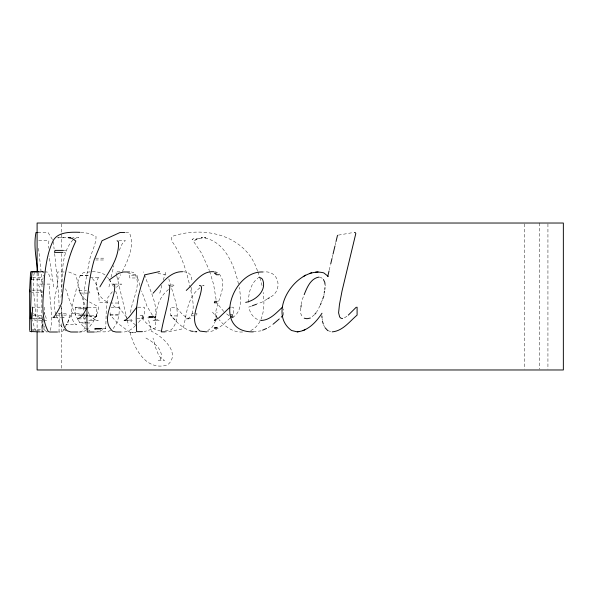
<?xml version="1.0" encoding="UTF-8"?>
<svg xmlns="http://www.w3.org/2000/svg" width="593" height="593" viewBox="0 0 593 593"><rect width="100%" height="100%" fill="white"/><g stroke="black" fill="none" stroke-linecap="round" stroke-linejoin="round"><path stroke-width="0.44" stroke-dasharray="2.96 2.22" d="M230.684 317.537L233.279 315.091L233.279 307.189L231.626 307.189M59.026 332.006L59.293 311.836M95.236 332.006L96.993 332.006L105.762 328.433L106.206 311.962L107.541 298.042L112.855 291M60.975 297.323C63.636 278.74 59.181 255.146 72.835 240.009M42.985 319.523L42.147 331.865M42.674 283.928L42.955 278.08M168.545 289.517C156.552 298.679 155.121 314.031 155.44 328.018L144.129 331.665M96.533 315.847L96.511 316.328L88.565 316.328M137.05 318.463L143.721 318.463L143.862 315.632L137.969 315.632M44.186 325.987L43.66 331.865L40.398 331.865M113.13 328.507C122.158 317.804 119.586 301.985 115.279 289.851M191.539 290.414L191.813 286.804M248.304 302.378C248.667 293.757 250.313 283.632 257.873 278.354M165.277 330.976L171.169 329.893C184.371 316.173 172.348 294.069 168.835 278.851M42.978 322.585L41.903 330.449L32.319 330.449M323.897 295.41L324.134 293.691M300.814 308.004L300.443 310.554L300.881 313.942L302.185 316.536M301.311 304.609L301.933 300.354L304.179 294.677M130.623 312.518C131.49 299.902 142.876 284.047 133.81 272.617L131.461 271.987M216.06 318.056L217.016 312.14M76.304 288.761C74.711 300.132 67.031 312.956 74.725 323.682L76.623 324.653L65.956 324.653L66.905 324.297C69.463 321.228 68.217 316.417 70.775 313.378L81.211 313.378M108.971 286.908L110.298 280.704M111.054 277.161L113.863 265.671M329.234 270.134L330.509 264.767M332.206 257.621L332.843 254.938M335.178 245.109L335.816 242.426M159.806 293.231L161.785 285.255M135.278 332.414L130.119 332.414L118.222 323.652L110.128 315.091L110.179 311.414M34.335 272.617C30.695 288.317 37.24 304.787 34.809 320.457L46.862 320.457L44.497 312.615M50.375 330.405C53.726 315.409 49.049 299.954 49.575 284.796L50.012 284.091L43.593 284.091M163.26 280.052L165.981 271.579M65.171 327.128L72.413 312.14M88.112 307.256L96.918 307.256L96.511 316.328L96.014 315.847L88.661 315.847M105.013 274.937C98.749 270.541 90.381 271.572 83.25 272.817C73.88 279.184 77.809 295.981 87.393 300.651M196.483 315.157L197.024 313.771L192.043 313.771L191.191 315.847L188.819 318.122L185.661 318.878L190.939 318.878C184.356 318.026 180.265 312.007 176.373 307.256L170.391 307.256L170.391 315.165C177.655 323.593 187.01 332.769 199.018 332.006M320.094 305.625L316.462 312.318M321.428 302.222L322.436 299.673M192.043 313.771C194.808 305.595 191.895 296.567 190.39 288.317M119.252 250.342L122.076 244.094L123.93 241.551L125.479 240.706L117.94 240.706M215.652 320.591L212.487 326.847L207.698 330.716M117.837 280.029L120.705 274.626M122.343 271.527C128.118 259.993 134.693 246.065 129.608 233.182L128.384 232.456L125.634 232.456M63.962 329.323L63.154 330.783L61.012 332.006L58.388 332.006M96.918 315.165L92.73 322.533L88.72 327.796L86.8 329.374M138.51 322.496L144.284 315.091L144.284 307.189L137.635 307.189M314.423 314.698L311.488 317.166M135.604 325.431C132.128 329.285 127.287 332.503 121.884 332.006M230.04 318.152C223.346 324.141 216.245 332.058 206.505 331.865M199.967 287.835C186.877 297.456 186.795 314.372 183.185 328.715L167.693 331.865L164.958 331.865M283.209 315.313L283.439 308.946M270.964 296.841C283.202 289.554 278.843 269.971 263.359 271.987M116.384 287.271L119.111 285.025L121.609 284.091L113.908 284.091M86.163 329.901L84.888 330.953L81.226 332.006L78.617 332.006M268.147 327.781L272.476 324.645M171.421 286.908L174.727 284.981L171.258 284.981M344.437 317.885L347.676 315.75M73.554 239.565L75.704 238.216L78.736 237.615L72.576 237.615M267.124 299.109L261.743 302.282L257.444 303.868M238.46 283.899C234.191 264.656 223.961 239.031 201.071 237.615L205.86 237.615L199.129 238.475L193.333 241.054L201.709 253.493L209.396 270.504M110.713 330.375L107.993 331.494L104.968 331.865L95.629 331.865M250.713 330.59C264.293 323.8 264.952 305.632 263.203 292.438M251.417 306.099L248.838 307.048C249.949 313.66 254.679 320.413 261.995 320.316M202.673 285.878L204.14 285.396L202.576 285.396M79.766 332.006L81.849 331.391C86.852 327.892 85.748 321.236 83.146 316.603M338.403 235.117L353.636 232.456M253.196 331.865L261.024 330.85M37.848 232.456L48.011 232.456L52.703 239.965M57.795 237.749L66.097 237.749L57.677 237.889M199.129 238.475L194.193 238.475L192.043 239.342L197.024 239.342M38.738 240.706L48.871 240.706L48.522 248.259M63.325 250.387L66.097 250.387M63.733 252.388L65.586 252.388M95.547 258.185L104.012 258.185L103.486 259.979L95.844 259.979M41.325 271.713L43.074 271.713L43.504 276.16M183.4 271.713L187.877 272.446L190.168 274.633L191.658 278.013L192.05 281.445M41.592 271.853L43.497 271.853M120.001 271.853L115.791 271.853L116.643 275.441M41.94 271.987L43.66 271.987M44.519 271.987L47.099 271.987L48.463 273.366L51.131 280.029M64.14 271.987L57.699 271.987L57.365 272.535C60.582 286.79 49.871 300.666 56.15 314.801M80.04 275.285L89.995 275.285M137.628 277.976L136.976 275.36L129.2 275.36L129.882 277.976L137.628 277.976L140.015 285.737M79.944 275.537L89.906 275.537M32.608 277.354L43.104 277.354M90.114 277.487L99.676 277.487L98.245 277.902C93.005 286.486 99.172 299.154 108.378 302.378L99.201 302.378C98.697 293.995 98.334 283.973 91.707 277.917M31.37 279.622L42.718 279.622M42.681 284.091L38.093 284.091L39.931 287.835L42.488 298.042M32.267 290.147L41.844 290.147L42.259 292.616L31.814 292.616M79.069 290.733L86.348 290.733M79.944 293.083L88.098 293.083M110.016 303.03L118.719 303.03M32.015 307.189L42.437 307.189M111.195 307.426L118.978 307.426M58.084 313.808L67.276 313.808L66.097 315.142L63.325 315.142M83.695 314.09L79.151 314.09L79.944 315.313L82.664 315.313M84.606 314.09L89.15 314.09C91.077 317.374 94.272 320.227 98.223 320.457L88.602 320.457L92.33 319.62L95.28 317.107L97.437 312.919L98.809 307.048L88.068 301.192M110.216 314.787L118.904 314.787M229.914 314.787L233.227 314.787M55.95 315.142L62.406 315.142M80.93 315.091L75.57 315.091L70.048 301.77L65.615 288.761M81.849 315.091L85.763 315.091M110.128 315.091L118.815 315.091M229.965 315.091L233.279 315.091M83.569 315.313L89.906 315.313M32.971 315.513L42.533 315.513M191.191 315.847L196.216 315.847M154.247 316.484L155.966 316.484M54.645 317.5L60.671 317.5M61.531 317.5L64.118 317.5L62.828 316.291M154.106 317.566L155.826 317.566M33.645 318.738L43.215 318.738M31.184 318.878L42.555 318.878L42.355 316.573M78.387 318.878L85.777 318.878M125.99 320.457L132.261 320.457L130.66 319.286M79.647 322.562L89.625 322.562L89.906 322.985L79.944 322.985L78.424 320.324M102.989 328.433L105.762 328.433M32.267 329.219L41.844 329.219L41.844 290.147M190.16 330.953L197.024 331.279L192.043 331.279M40.91 332.006L46.424 332.006M242.619 332.006C233.019 332.666 224.925 326.491 218.965 319.583M129.882 332.265L135.901 332.265M177.048 315.913L171.088 315.913L171.184 315.091L176.44 321.591M80.856 232.323L88.861 233.368L96.066 236.518C95.97 246.125 89.721 254.679 88.765 264.374C85.889 279.859 82.679 295.573 83.302 311.392M160.688 330.976C151.875 330.145 145.856 322.711 140.467 316.469M157.931 273.336L167.723 275.36M319.553 277.279L321.324 277.68L322.718 278.88M230.388 316.573L234.405 317.5L230.269 317.5L234.428 316.291C242.752 309.153 240.55 296.937 239.379 287.368M214.666 271.713L217.727 272.469C231.166 284.766 213.376 304.053 215.585 318.775M327.84 330.679L331.317 331.628M127.621 272.787L136.976 275.36M68.736 271.987L75.889 274.811L79.892 291.408L85.763 307.189L75.57 307.189L75.57 315.091L78.017 319.575M46.358 331.405L47.603 332.006M87.712 329.53L84.747 327.781L79.944 322.985M88.453 329.967L89.928 330.85M145.937 338.054C152.875 341.842 160.733 347.216 161.541 355.793L160.666 359.247L158.064 360.396L164.609 360.396L161.459 359.002L158.479 354.814L155.662 347.832L153.016 338.054M115.665 307.426L112.077 304.646M33.519 313.667L43.274 319.879M228.957 315.654L224.369 312.074M65.986 330.938C60.864 327.462 58.41 321.265 56.402 315.639M135.649 325.06L128.622 319.264M107.489 277.391L108.734 278.621M45.735 331.102L43.052 328.433L42.948 316.536M223.791 311.495L216.623 302.719M212.479 312.14L218.372 318.908M126.635 317.396L118.815 307.189M152.334 315.142L146.975 306.188L141.601 290.911M152.883 315.787L155.618 319.012L159.48 320.731L152.697 320.731L154.328 320.346L155.485 319.182C158.316 302.734 148.013 287.19 143.632 271.868M109.238 279.355L114.145 287.575M84.258 315.847L85.703 318.122M141.986 315.632L143.721 318.463M88.023 311.792L89.15 314.09M35.943 330.946L34.498 327.781L32.274 319.879M130.119 332.414C134.403 349.27 146.478 371.448 167.5 364.954C181.54 353.369 162.349 336.046 151.326 331.25L147.983 317.337M323.593 324.623L324.504 327.128M257.473 270.897C246.065 235.021 204.081 225.273 171.792 236.518L171.792 241.054C181.703 254.701 186.55 271.194 190.175 287.457M257.785 271.75L259.645 276.835M89.358 291.511L89.906 293.083M209.663 271.372L213.584 284.321L216.186 300.095M259.949 277.687L262.165 286.041M116.851 276.338L127.08 319.338M127.295 320.235L128.577 325.609M53.755 286.908L49.078 256.028M38.093 272.899L39.264 280.029M38.545 248.326L40.85 269.185L42.036 286.908M325.001 284.121L325.223 285.945M61.212 307.871L61.798 312.652M53.244 241.625L54.119 248.964M54.667 253.552L58.781 296.552L59.107 306.44M322.11 318.597L322.281 320.39M547.932 223.946L547.932 369.054M539.267 223.027L539.267 369.054M524.59 223.946L524.59 369.054M61.776 223.946L61.776 233.19M61.776 234.116L61.776 248.904M61.776 253.522L61.776 289.569M61.776 306.203L61.776 311.748M61.776 323.763L61.776 369.054M44.727 307.189L44.727 315.091M37.107 272.936L37.107 330.234M86.467 308.909L78.684 308.849L75.57 307.189L86.467 308.909"/><path stroke-width="0.89" d="M29.702 330.449L29.65 290.147L30.51 273.158L30.829 271.713L38.701 271.713M94.354 332.006L87.312 332.006C86.081 307.834 87.549 283.372 94.146 259.979L102.048 240.706L120.142 232.456L124.723 232.456M32.645 307.189L31.903 318.738M159.524 271.579L144.885 274.811L140.926 286.471L138.251 296.567L136.724 306.7L136.22 318.463L136.642 331.665L142.468 331.665M253.196 331.865C211.953 332.51 231.478 270.704 262.743 271.987M31.37 279.622L32.037 271.853L40.895 271.853M329.026 271.023L327.751 276.39L328.24 276.39L323.771 272.884C297.13 265.649 265.946 312.088 291.548 330.486L297.256 331.865L298.939 331.531M324.26 292.831L324.497 291.111M324.742 289.391L324.979 287.664M300.94 307.159L301.185 305.454M30.317 318.878L31.073 295.885L30.858 277.354M330.724 263.878L331.991 258.511M333.051 254.049L334.963 245.999M336.023 241.536L337.513 235.28M86.8 316.328L87.23 315.165L86.823 315.847M320.428 304.772L321.095 303.075M322.77 298.828L323.771 296.278M304.179 294.677C306.944 287.694 310.628 278.406 319.012 277.079M87.23 307.256C84.666 311.451 82.716 317.455 77.468 318.878M99.869 286.908C107.815 273.054 119.645 258.578 118.422 241.736L117.103 240.706M321.999 313.237C316.254 321.917 308.241 330.805 297.256 331.865M136.805 307.189L129.059 317.136L126.265 319.627L124.196 320.457L125.99 320.457M153.076 293.231C161.163 284.625 169.264 271.305 182.6 271.713M314.935 314.105L315.958 312.911M186.261 290.414C194.311 283.291 201.501 270.682 213.828 271.713M348.291 315.135L356.282 307.189M229.965 307.189L218.595 318.085L214.325 320.235L215.919 320.235M282.476 307.189C276.264 312.785 270.008 320.353 260.92 320.457M279.281 318.938L273.195 324.126M281.245 317.122L282.55 315.913M109.112 280.029L118.556 273.366L123.359 271.987L129.659 271.987M303.253 276.657L305.454 275.122M267.895 298.657L269.43 297.745M303.097 330.679L305.469 329.352M262.61 330.168L266.568 328.463M309.346 273.588L311.688 272.669M245.68 302.378C255.946 300.555 267.361 290.17 262.425 279.14L260.89 277.902L258.741 277.487M252.277 305.78L256.584 304.187M310.369 318.026L306.989 318.738L304.224 318.189M315.632 272.157L318.1 271.853M79.981 232.323C70.597 232.041 56.572 231.589 52.436 242.218C47.433 253.381 45.757 265.634 44.379 277.687C43.897 295.27 39.598 315.35 48.218 331.502L49.634 332.006L57.514 332.006M37.848 232.456L36.003 232.456C33.556 244.82 36.091 257.822 37.655 270.223M70.812 237.615L68.173 237.615L72.153 238.475L75.867 241.054C66.572 260.253 63.377 281.638 61.82 302.719C60.004 307.723 57.232 312.252 54.274 316.573L52.925 317.5L54.645 317.5M63.325 250.387L55.023 250.387L54.482 252.388L62.806 252.388M216.719 273.017L214.325 273.017L216.452 274.737L218.787 274.737M217.164 301.348L214.777 301.348L214.325 302.764L216.719 302.764M153.379 316.484L149.073 316.484L148.932 317.566L153.239 317.566M217.342 327.677L214.325 328.003L216.719 328.003M102.063 328.433L96.526 328.433L94.702 328.982L100.625 328.982M40.168 331.865L29.813 331.517M164.958 331.865L161.311 331.865C163.794 316.492 169.724 301.17 169.761 285.567L168.664 284.981M206.505 331.865L200.026 331.087C187.218 320.198 200.827 300.658 201.576 287.598L201.049 285.945L199.456 285.396M332.184 331.865C342.739 331.005 349.618 321.45 357.097 315.091L357.097 307.189M77.742 332.006L70.775 332.006L67.083 330.716C62.169 326.002 62.258 318.434 61.583 312.14M121.039 332.006L115.983 332.006L112.67 331.205C99.283 318.797 116.302 299.502 114.612 284.796L113.055 284.091M342.584 318.597L340.96 318.204L339.685 317.018L338.588 312.83L339.448 304.587L342.035 291L355.807 233.56L355.459 232.73L354.429 232.456M325.06 327.721L327.84 330.679M323.415 279.481L324.771 282.298L325.001 284.121M322.362 321.28L323.281 323.785M31.444 331.865L30.977 312.689M29.65 290.147L29.932 291.793M321.858 315.921L322.029 317.707M37.107 272.009L37.107 223.027L563.35 223.027L563.35 369.973L37.107 369.973L37.107 332.08"/></g></svg>
